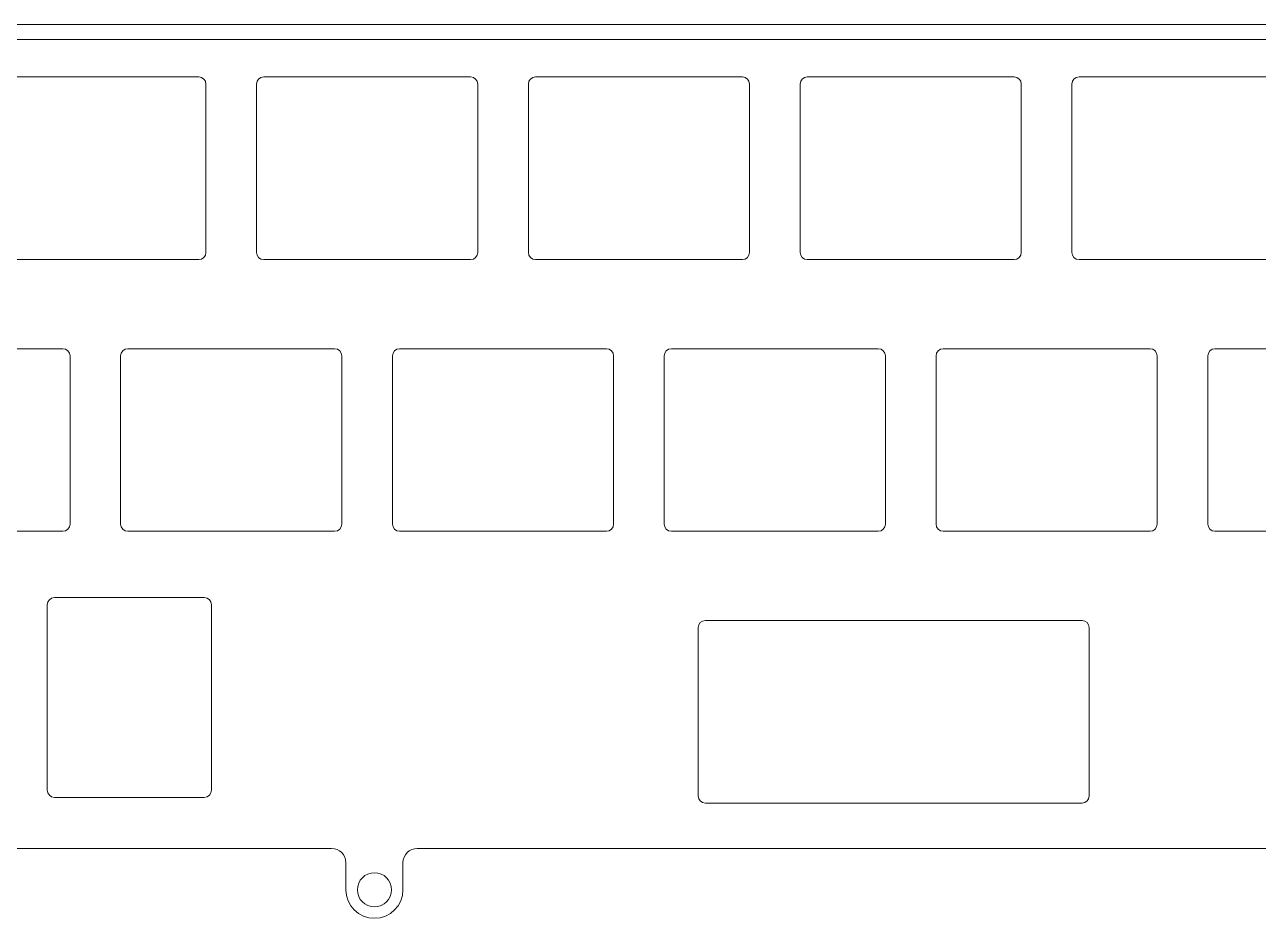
# Model space of a CAD drawing. Extents: x 132 to 481, y -549 to -243.
# Drawn here: x 208 to 294.5, y -548.9 to -486.2 of the extents above; entities that cross this region are included whole.
import ezdxf

# ---------------------------------------------------------------- set-up
doc = ezdxf.new("R2010")
doc.units = 0
doc.header["$MEASUREMENT"] = 0
doc.layers.add('Layer 1', color=7, linetype='Continuous')

# ---------------------------------------------------------------- blocks, each defined once
blk = doc.blocks.new('block 856')
at = {"layer": 'Layer 1', "color": 7, "lineweight": 9, "true_color": 0xffffff}
blk.add_lwpolyline([(155.567, -543.976), (229.567, -543.976)], dxfattribs=at)
blk = doc.blocks.new('block 857')
at = {"layer": 'Layer 1', "color": 7, "lineweight": 9, "true_color": 0xffffff}
blk.add_open_spline([(230.567, -544.976), (230.567, -544.424), (230.12, -543.976), (229.567, -543.976)], degree=3, dxfattribs=at)
blk = doc.blocks.new('block 858')
at = {"layer": 'Layer 1', "color": 7, "lineweight": 9, "true_color": 0xffffff}
blk.add_lwpolyline([(230.567, -544.976), (230.567, -546.876)], dxfattribs=at)
blk = doc.blocks.new('block 859')
at = {"layer": 'Layer 1', "color": 7, "lineweight": 9, "true_color": 0xffffff}
blk.add_open_spline([(230.567, -546.876), (230.567, -547.981), (231.463, -548.876), (232.567, -548.876), (233.672, -548.876), (234.567, -547.981), (234.567, -546.876)], degree=3, knots=[0, 0, 0, 0, 1, 1, 1, 2, 2, 2, 2], dxfattribs=at)
blk = doc.blocks.new('block 860')
at = {"layer": 'Layer 1', "color": 7, "lineweight": 9, "true_color": 0xffffff}
blk.add_lwpolyline([(234.567, -546.876), (234.567, -544.976)], dxfattribs=at)
blk = doc.blocks.new('block 861')
at = {"layer": 'Layer 1', "color": 7, "lineweight": 9, "true_color": 0xffffff}
blk.add_open_spline([(235.567, -543.976), (235.015, -543.976), (234.567, -544.424), (234.567, -544.976)], degree=3, dxfattribs=at)
blk = doc.blocks.new('block 862')
at = {"layer": 'Layer 1', "color": 7, "lineweight": 9, "true_color": 0xffffff}
blk.add_lwpolyline([(235.567, -543.976), (376.18, -543.976)], dxfattribs=at)
blk = doc.blocks.new('block 879')
at = {"layer": 'Layer 1', "color": 7, "lineweight": 9, "true_color": 0xffffff}
blk.add_lwpolyline([(380.923, -487.278), (131.967, -487.278)], dxfattribs=at)
blk = doc.blocks.new('block 882')
at = {"layer": 'Layer 1', "color": 7, "lineweight": 9, "true_color": 0xffffff}
blk.add_open_spline([(231.367, -546.876), (231.367, -546.214), (231.905, -545.676), (232.567, -545.676), (233.23, -545.676), (233.767, -546.214), (233.767, -546.876), (233.767, -547.539), (233.23, -548.076), (232.567, -548.076), (231.905, -548.076), (231.367, -547.539), (231.367, -546.876)], degree=3, knots=[0, 0, 0, 0, 1, 1, 1, 2, 2, 2, 3, 3, 3, 4, 4, 4, 4], dxfattribs=at)
blk = doc.blocks.new('block 916')
at = {"layer": 'Layer 1', "color": 7, "lineweight": 9, "true_color": 0xffffff}
blk.add_lwpolyline([(131.967, -486.228), (479.78, -486.228)], dxfattribs=at)
blk = doc.blocks.new('block 1359')
at = {"layer": 'Layer 1', "color": 7, "lineweight": 9, "true_color": 0xffffff}
blk.add_lwpolyline([(205.752, -489.895), (220.252, -489.895)], dxfattribs=at)
blk = doc.blocks.new('block 1360')
at = {"layer": 'Layer 1', "color": 7, "lineweight": 9, "true_color": 0xffffff}
blk.add_lwpolyline([(205.752, -502.695), (220.252, -502.695)], dxfattribs=at)
blk = doc.blocks.new('block 1362')
at = {"layer": 'Layer 1', "color": 7, "lineweight": 9, "true_color": 0xffffff}
blk.add_lwpolyline([(220.752, -490.395), (220.752, -502.195)], dxfattribs=at)
blk = doc.blocks.new('block 1364')
at = {"layer": 'Layer 1', "color": 7, "lineweight": 9, "true_color": 0xffffff}
blk.add_open_spline([(220.752, -490.395), (220.752, -490.119), (220.529, -489.895), (220.252, -489.895)], degree=3, dxfattribs=at)
blk = doc.blocks.new('block 1366')
at = {"layer": 'Layer 1', "color": 7, "lineweight": 9, "true_color": 0xffffff}
blk.add_open_spline([(220.252, -502.695), (220.529, -502.695), (220.752, -502.471), (220.752, -502.195)], degree=3, dxfattribs=at)
blk = doc.blocks.new('block 1367')
at = {"layer": 'Layer 1', "color": 7, "lineweight": 9, "true_color": 0xffffff}
blk.add_lwpolyline([(224.802, -489.895), (239.302, -489.895)], dxfattribs=at)
blk = doc.blocks.new('block 1368')
at = {"layer": 'Layer 1', "color": 7, "lineweight": 9, "true_color": 0xffffff}
blk.add_lwpolyline([(224.802, -502.695), (239.302, -502.695)], dxfattribs=at)
blk = doc.blocks.new('block 1369')
at = {"layer": 'Layer 1', "color": 7, "lineweight": 9, "true_color": 0xffffff}
blk.add_lwpolyline([(224.302, -490.395), (224.302, -502.195)], dxfattribs=at)
blk = doc.blocks.new('block 1370')
at = {"layer": 'Layer 1', "color": 7, "lineweight": 9, "true_color": 0xffffff}
blk.add_lwpolyline([(239.802, -490.395), (239.802, -502.195)], dxfattribs=at)
blk = doc.blocks.new('block 1371')
at = {"layer": 'Layer 1', "color": 7, "lineweight": 9, "true_color": 0xffffff}
blk.add_open_spline([(224.802, -489.895), (224.526, -489.895), (224.302, -490.119), (224.302, -490.395)], degree=3, dxfattribs=at)
blk = doc.blocks.new('block 1372')
at = {"layer": 'Layer 1', "color": 7, "lineweight": 9, "true_color": 0xffffff}
blk.add_open_spline([(239.802, -490.395), (239.802, -490.119), (239.579, -489.895), (239.302, -489.895)], degree=3, dxfattribs=at)
blk = doc.blocks.new('block 1373')
at = {"layer": 'Layer 1', "color": 7, "lineweight": 9, "true_color": 0xffffff}
blk.add_open_spline([(224.302, -502.195), (224.302, -502.471), (224.526, -502.695), (224.802, -502.695)], degree=3, dxfattribs=at)
blk = doc.blocks.new('block 1374')
at = {"layer": 'Layer 1', "color": 7, "lineweight": 9, "true_color": 0xffffff}
blk.add_open_spline([(239.302, -502.695), (239.579, -502.695), (239.802, -502.471), (239.802, -502.195)], degree=3, dxfattribs=at)
blk = doc.blocks.new('block 1375')
at = {"layer": 'Layer 1', "color": 7, "lineweight": 9, "true_color": 0xffffff}
blk.add_lwpolyline([(243.852, -489.895), (258.352, -489.895)], dxfattribs=at)
blk = doc.blocks.new('block 1376')
at = {"layer": 'Layer 1', "color": 7, "lineweight": 9, "true_color": 0xffffff}
blk.add_lwpolyline([(243.852, -502.695), (258.352, -502.695)], dxfattribs=at)
blk = doc.blocks.new('block 1377')
at = {"layer": 'Layer 1', "color": 7, "lineweight": 9, "true_color": 0xffffff}
blk.add_lwpolyline([(243.352, -490.395), (243.352, -502.195)], dxfattribs=at)
blk = doc.blocks.new('block 1378')
at = {"layer": 'Layer 1', "color": 7, "lineweight": 9, "true_color": 0xffffff}
blk.add_lwpolyline([(258.852, -490.395), (258.852, -502.195)], dxfattribs=at)
blk = doc.blocks.new('block 1379')
at = {"layer": 'Layer 1', "color": 7, "lineweight": 9, "true_color": 0xffffff}
blk.add_open_spline([(243.852, -489.895), (243.576, -489.895), (243.352, -490.119), (243.352, -490.395)], degree=3, dxfattribs=at)
blk = doc.blocks.new('block 1380')
at = {"layer": 'Layer 1', "color": 7, "lineweight": 9, "true_color": 0xffffff}
blk.add_open_spline([(258.852, -490.395), (258.852, -490.119), (258.629, -489.895), (258.352, -489.895)], degree=3, dxfattribs=at)
blk = doc.blocks.new('block 1381')
at = {"layer": 'Layer 1', "color": 7, "lineweight": 9, "true_color": 0xffffff}
blk.add_open_spline([(243.352, -502.195), (243.352, -502.471), (243.576, -502.695), (243.852, -502.695)], degree=3, dxfattribs=at)
blk = doc.blocks.new('block 1382')
at = {"layer": 'Layer 1', "color": 7, "lineweight": 9, "true_color": 0xffffff}
blk.add_open_spline([(258.352, -502.695), (258.629, -502.695), (258.852, -502.471), (258.852, -502.195)], degree=3, dxfattribs=at)
blk = doc.blocks.new('block 1383')
at = {"layer": 'Layer 1', "color": 7, "lineweight": 9, "true_color": 0xffffff}
blk.add_lwpolyline([(262.902, -489.895), (277.402, -489.895)], dxfattribs=at)
blk = doc.blocks.new('block 1384')
at = {"layer": 'Layer 1', "color": 7, "lineweight": 9, "true_color": 0xffffff}
blk.add_lwpolyline([(262.902, -502.695), (277.402, -502.695)], dxfattribs=at)
blk = doc.blocks.new('block 1385')
at = {"layer": 'Layer 1', "color": 7, "lineweight": 9, "true_color": 0xffffff}
blk.add_lwpolyline([(262.402, -490.395), (262.402, -502.195)], dxfattribs=at)
blk = doc.blocks.new('block 1386')
at = {"layer": 'Layer 1', "color": 7, "lineweight": 9, "true_color": 0xffffff}
blk.add_lwpolyline([(277.902, -490.395), (277.902, -502.195)], dxfattribs=at)
blk = doc.blocks.new('block 1387')
at = {"layer": 'Layer 1', "color": 7, "lineweight": 9, "true_color": 0xffffff}
blk.add_open_spline([(262.902, -489.895), (262.626, -489.895), (262.402, -490.119), (262.402, -490.395)], degree=3, dxfattribs=at)
blk = doc.blocks.new('block 1388')
at = {"layer": 'Layer 1', "color": 7, "lineweight": 9, "true_color": 0xffffff}
blk.add_open_spline([(277.902, -490.395), (277.902, -490.119), (277.679, -489.895), (277.402, -489.895)], degree=3, dxfattribs=at)
blk = doc.blocks.new('block 1389')
at = {"layer": 'Layer 1', "color": 7, "lineweight": 9, "true_color": 0xffffff}
blk.add_open_spline([(262.402, -502.195), (262.402, -502.471), (262.626, -502.695), (262.902, -502.695)], degree=3, dxfattribs=at)
blk = doc.blocks.new('block 1390')
at = {"layer": 'Layer 1', "color": 7, "lineweight": 9, "true_color": 0xffffff}
blk.add_open_spline([(277.402, -502.695), (277.679, -502.695), (277.902, -502.471), (277.902, -502.195)], degree=3, dxfattribs=at)
blk = doc.blocks.new('block 1391')
at = {"layer": 'Layer 1', "color": 7, "lineweight": 9, "true_color": 0xffffff}
blk.add_lwpolyline([(281.952, -489.895), (296.452, -489.895)], dxfattribs=at)
blk = doc.blocks.new('block 1392')
at = {"layer": 'Layer 1', "color": 7, "lineweight": 9, "true_color": 0xffffff}
blk.add_lwpolyline([(281.952, -502.695), (296.452, -502.695)], dxfattribs=at)
blk = doc.blocks.new('block 1393')
at = {"layer": 'Layer 1', "color": 7, "lineweight": 9, "true_color": 0xffffff}
blk.add_lwpolyline([(281.452, -490.395), (281.452, -502.195)], dxfattribs=at)
blk = doc.blocks.new('block 1395')
at = {"layer": 'Layer 1', "color": 7, "lineweight": 9, "true_color": 0xffffff}
blk.add_open_spline([(281.952, -489.895), (281.676, -489.895), (281.452, -490.119), (281.452, -490.395)], degree=3, dxfattribs=at)
blk = doc.blocks.new('block 1397')
at = {"layer": 'Layer 1', "color": 7, "lineweight": 9, "true_color": 0xffffff}
blk.add_open_spline([(281.452, -502.195), (281.452, -502.471), (281.676, -502.695), (281.952, -502.695)], degree=3, dxfattribs=at)
blk = doc.blocks.new('block 1481')
at = {"layer": 'Layer 1', "color": 7, "lineweight": 9, "true_color": 0xffffff}
blk.add_lwpolyline([(196.227, -508.945), (210.727, -508.945)], dxfattribs=at)
blk = doc.blocks.new('block 1482')
at = {"layer": 'Layer 1', "color": 7, "lineweight": 9, "true_color": 0xffffff}
blk.add_lwpolyline([(196.227, -521.745), (210.727, -521.745)], dxfattribs=at)
blk = doc.blocks.new('block 1484')
at = {"layer": 'Layer 1', "color": 7, "lineweight": 9, "true_color": 0xffffff}
blk.add_lwpolyline([(211.227, -509.445), (211.227, -521.245)], dxfattribs=at)
blk = doc.blocks.new('block 1486')
at = {"layer": 'Layer 1', "color": 7, "lineweight": 9, "true_color": 0xffffff}
blk.add_open_spline([(211.227, -509.445), (211.227, -509.169), (211.004, -508.945), (210.727, -508.945)], degree=3, dxfattribs=at)
blk = doc.blocks.new('block 1488')
at = {"layer": 'Layer 1', "color": 7, "lineweight": 9, "true_color": 0xffffff}
blk.add_open_spline([(210.727, -521.745), (211.004, -521.745), (211.227, -521.521), (211.227, -521.245)], degree=3, dxfattribs=at)
blk = doc.blocks.new('block 1489')
at = {"layer": 'Layer 1', "color": 7, "lineweight": 9, "true_color": 0xffffff}
blk.add_lwpolyline([(215.277, -508.945), (229.777, -508.945)], dxfattribs=at)
blk = doc.blocks.new('block 1490')
at = {"layer": 'Layer 1', "color": 7, "lineweight": 9, "true_color": 0xffffff}
blk.add_lwpolyline([(215.277, -521.745), (229.777, -521.745)], dxfattribs=at)
blk = doc.blocks.new('block 1491')
at = {"layer": 'Layer 1', "color": 7, "lineweight": 9, "true_color": 0xffffff}
blk.add_lwpolyline([(214.777, -509.445), (214.777, -521.245)], dxfattribs=at)
blk = doc.blocks.new('block 1492')
at = {"layer": 'Layer 1', "color": 7, "lineweight": 9, "true_color": 0xffffff}
blk.add_lwpolyline([(230.277, -509.445), (230.277, -521.245)], dxfattribs=at)
blk = doc.blocks.new('block 1493')
at = {"layer": 'Layer 1', "color": 7, "lineweight": 9, "true_color": 0xffffff}
blk.add_open_spline([(215.277, -508.945), (215.001, -508.945), (214.777, -509.169), (214.777, -509.445)], degree=3, dxfattribs=at)
blk = doc.blocks.new('block 1494')
at = {"layer": 'Layer 1', "color": 7, "lineweight": 9, "true_color": 0xffffff}
blk.add_open_spline([(230.277, -509.445), (230.277, -509.169), (230.054, -508.945), (229.777, -508.945)], degree=3, dxfattribs=at)
blk = doc.blocks.new('block 1495')
at = {"layer": 'Layer 1', "color": 7, "lineweight": 9, "true_color": 0xffffff}
blk.add_open_spline([(214.777, -521.245), (214.777, -521.521), (215.001, -521.745), (215.277, -521.745)], degree=3, dxfattribs=at)
blk = doc.blocks.new('block 1496')
at = {"layer": 'Layer 1', "color": 7, "lineweight": 9, "true_color": 0xffffff}
blk.add_open_spline([(229.777, -521.745), (230.054, -521.745), (230.277, -521.521), (230.277, -521.245)], degree=3, dxfattribs=at)
blk = doc.blocks.new('block 1497')
at = {"layer": 'Layer 1', "color": 7, "lineweight": 9, "true_color": 0xffffff}
blk.add_lwpolyline([(234.327, -508.945), (248.827, -508.945)], dxfattribs=at)
blk = doc.blocks.new('block 1498')
at = {"layer": 'Layer 1', "color": 7, "lineweight": 9, "true_color": 0xffffff}
blk.add_lwpolyline([(234.327, -521.745), (248.827, -521.745)], dxfattribs=at)
blk = doc.blocks.new('block 1499')
at = {"layer": 'Layer 1', "color": 7, "lineweight": 9, "true_color": 0xffffff}
blk.add_lwpolyline([(233.827, -509.445), (233.827, -521.245)], dxfattribs=at)
blk = doc.blocks.new('block 1500')
at = {"layer": 'Layer 1', "color": 7, "lineweight": 9, "true_color": 0xffffff}
blk.add_lwpolyline([(249.327, -509.445), (249.327, -521.245)], dxfattribs=at)
blk = doc.blocks.new('block 1501')
at = {"layer": 'Layer 1', "color": 7, "lineweight": 9, "true_color": 0xffffff}
blk.add_open_spline([(234.327, -508.945), (234.051, -508.945), (233.827, -509.169), (233.827, -509.445)], degree=3, dxfattribs=at)
blk = doc.blocks.new('block 1502')
at = {"layer": 'Layer 1', "color": 7, "lineweight": 9, "true_color": 0xffffff}
blk.add_open_spline([(249.327, -509.445), (249.327, -509.169), (249.104, -508.945), (248.827, -508.945)], degree=3, dxfattribs=at)
blk = doc.blocks.new('block 1503')
at = {"layer": 'Layer 1', "color": 7, "lineweight": 9, "true_color": 0xffffff}
blk.add_open_spline([(233.827, -521.245), (233.827, -521.521), (234.051, -521.745), (234.327, -521.745)], degree=3, dxfattribs=at)
blk = doc.blocks.new('block 1504')
at = {"layer": 'Layer 1', "color": 7, "lineweight": 9, "true_color": 0xffffff}
blk.add_open_spline([(248.827, -521.745), (249.104, -521.745), (249.327, -521.521), (249.327, -521.245)], degree=3, dxfattribs=at)
blk = doc.blocks.new('block 1505')
at = {"layer": 'Layer 1', "color": 7, "lineweight": 9, "true_color": 0xffffff}
blk.add_lwpolyline([(253.377, -508.945), (267.877, -508.945)], dxfattribs=at)
blk = doc.blocks.new('block 1506')
at = {"layer": 'Layer 1', "color": 7, "lineweight": 9, "true_color": 0xffffff}
blk.add_lwpolyline([(253.377, -521.745), (267.877, -521.745)], dxfattribs=at)
blk = doc.blocks.new('block 1507')
at = {"layer": 'Layer 1', "color": 7, "lineweight": 9, "true_color": 0xffffff}
blk.add_lwpolyline([(252.877, -509.445), (252.877, -521.245)], dxfattribs=at)
blk = doc.blocks.new('block 1508')
at = {"layer": 'Layer 1', "color": 7, "lineweight": 9, "true_color": 0xffffff}
blk.add_lwpolyline([(268.377, -509.445), (268.377, -521.245)], dxfattribs=at)
blk = doc.blocks.new('block 1509')
at = {"layer": 'Layer 1', "color": 7, "lineweight": 9, "true_color": 0xffffff}
blk.add_open_spline([(253.377, -508.945), (253.101, -508.945), (252.877, -509.169), (252.877, -509.445)], degree=3, dxfattribs=at)
blk = doc.blocks.new('block 1510')
at = {"layer": 'Layer 1', "color": 7, "lineweight": 9, "true_color": 0xffffff}
blk.add_open_spline([(268.377, -509.445), (268.377, -509.169), (268.154, -508.945), (267.877, -508.945)], degree=3, dxfattribs=at)
blk = doc.blocks.new('block 1511')
at = {"layer": 'Layer 1', "color": 7, "lineweight": 9, "true_color": 0xffffff}
blk.add_open_spline([(252.877, -521.245), (252.877, -521.521), (253.101, -521.745), (253.377, -521.745)], degree=3, dxfattribs=at)
blk = doc.blocks.new('block 1512')
at = {"layer": 'Layer 1', "color": 7, "lineweight": 9, "true_color": 0xffffff}
blk.add_open_spline([(267.877, -521.745), (268.154, -521.745), (268.377, -521.521), (268.377, -521.245)], degree=3, dxfattribs=at)
blk = doc.blocks.new('block 1513')
at = {"layer": 'Layer 1', "color": 7, "lineweight": 9, "true_color": 0xffffff}
blk.add_lwpolyline([(272.427, -508.945), (286.927, -508.945)], dxfattribs=at)
blk = doc.blocks.new('block 1514')
at = {"layer": 'Layer 1', "color": 7, "lineweight": 9, "true_color": 0xffffff}
blk.add_lwpolyline([(272.427, -521.745), (286.927, -521.745)], dxfattribs=at)
blk = doc.blocks.new('block 1515')
at = {"layer": 'Layer 1', "color": 7, "lineweight": 9, "true_color": 0xffffff}
blk.add_lwpolyline([(271.927, -509.445), (271.927, -521.245)], dxfattribs=at)
blk = doc.blocks.new('block 1516')
at = {"layer": 'Layer 1', "color": 7, "lineweight": 9, "true_color": 0xffffff}
blk.add_lwpolyline([(287.427, -509.445), (287.427, -521.245)], dxfattribs=at)
blk = doc.blocks.new('block 1517')
at = {"layer": 'Layer 1', "color": 7, "lineweight": 9, "true_color": 0xffffff}
blk.add_open_spline([(272.427, -508.945), (272.151, -508.945), (271.927, -509.169), (271.927, -509.445)], degree=3, dxfattribs=at)
blk = doc.blocks.new('block 1518')
at = {"layer": 'Layer 1', "color": 7, "lineweight": 9, "true_color": 0xffffff}
blk.add_open_spline([(287.427, -509.445), (287.427, -509.169), (287.204, -508.945), (286.927, -508.945)], degree=3, dxfattribs=at)
blk = doc.blocks.new('block 1519')
at = {"layer": 'Layer 1', "color": 7, "lineweight": 9, "true_color": 0xffffff}
blk.add_open_spline([(271.927, -521.245), (271.927, -521.521), (272.151, -521.745), (272.427, -521.745)], degree=3, dxfattribs=at)
blk = doc.blocks.new('block 1520')
at = {"layer": 'Layer 1', "color": 7, "lineweight": 9, "true_color": 0xffffff}
blk.add_open_spline([(286.927, -521.745), (287.204, -521.745), (287.427, -521.521), (287.427, -521.245)], degree=3, dxfattribs=at)
blk = doc.blocks.new('block 1521')
at = {"layer": 'Layer 1', "color": 7, "lineweight": 9, "true_color": 0xffffff}
blk.add_lwpolyline([(291.477, -508.945), (305.977, -508.945)], dxfattribs=at)
blk = doc.blocks.new('block 1522')
at = {"layer": 'Layer 1', "color": 7, "lineweight": 9, "true_color": 0xffffff}
blk.add_lwpolyline([(291.477, -521.745), (305.977, -521.745)], dxfattribs=at)
blk = doc.blocks.new('block 1523')
at = {"layer": 'Layer 1', "color": 7, "lineweight": 9, "true_color": 0xffffff}
blk.add_lwpolyline([(290.977, -509.445), (290.977, -521.245)], dxfattribs=at)
blk = doc.blocks.new('block 1525')
at = {"layer": 'Layer 1', "color": 7, "lineweight": 9, "true_color": 0xffffff}
blk.add_open_spline([(291.477, -508.945), (291.201, -508.945), (290.977, -509.169), (290.977, -509.445)], degree=3, dxfattribs=at)
blk = doc.blocks.new('block 1527')
at = {"layer": 'Layer 1', "color": 7, "lineweight": 9, "true_color": 0xffffff}
blk.add_open_spline([(290.977, -521.245), (290.977, -521.521), (291.201, -521.745), (291.477, -521.745)], degree=3, dxfattribs=at)
blk = doc.blocks.new('block 1603')
at = {"layer": 'Layer 1', "color": 7, "lineweight": 9, "true_color": 0xffffff}
blk.add_lwpolyline([(255.259, -528.495), (255.259, -540.295)], dxfattribs=at)
blk = doc.blocks.new('block 1604')
at = {"layer": 'Layer 1', "color": 7, "lineweight": 9, "true_color": 0xffffff}
blk.add_open_spline([(255.759, -527.995), (255.483, -527.995), (255.259, -528.219), (255.259, -528.495)], degree=3, dxfattribs=at)
blk = doc.blocks.new('block 1605')
at = {"layer": 'Layer 1', "color": 7, "lineweight": 9, "true_color": 0xffffff}
blk.add_open_spline([(255.259, -540.295), (255.259, -540.571), (255.483, -540.795), (255.759, -540.795)], degree=3, dxfattribs=at)
blk = doc.blocks.new('block 1614')
at = {"layer": 'Layer 1', "color": 7, "lineweight": 9, "true_color": 0xffffff}
blk.add_lwpolyline([(209.634, -526.895), (209.634, -539.895)], dxfattribs=at)
blk = doc.blocks.new('block 1615')
at = {"layer": 'Layer 1', "color": 7, "lineweight": 9, "true_color": 0xffffff}
blk.add_open_spline([(210.134, -526.395), (209.858, -526.395), (209.634, -526.619), (209.634, -526.895)], degree=3, dxfattribs=at)
blk = doc.blocks.new('block 1616')
at = {"layer": 'Layer 1', "color": 7, "lineweight": 9, "true_color": 0xffffff}
blk.add_open_spline([(209.634, -539.895), (209.634, -540.171), (209.858, -540.395), (210.134, -540.395)], degree=3, dxfattribs=at)
blk = doc.blocks.new('block 1617')
at = {"layer": 'Layer 1', "color": 7, "lineweight": 9, "true_color": 0xffffff}
blk.add_lwpolyline([(282.665, -528.495), (282.665, -540.295)], dxfattribs=at)
blk = doc.blocks.new('block 1618')
at = {"layer": 'Layer 1', "color": 7, "lineweight": 9, "true_color": 0xffffff}
blk.add_open_spline([(282.665, -528.495), (282.665, -528.219), (282.441, -527.995), (282.165, -527.995)], degree=3, dxfattribs=at)
blk = doc.blocks.new('block 1619')
at = {"layer": 'Layer 1', "color": 7, "lineweight": 9, "true_color": 0xffffff}
blk.add_open_spline([(282.165, -540.795), (282.441, -540.795), (282.665, -540.571), (282.665, -540.295)], degree=3, dxfattribs=at)
blk = doc.blocks.new('block 1625')
at = {"layer": 'Layer 1', "color": 7, "lineweight": 9, "true_color": 0xffffff}
blk.add_lwpolyline([(221.14, -526.895), (221.14, -539.895)], dxfattribs=at)
blk = doc.blocks.new('block 1626')
at = {"layer": 'Layer 1', "color": 7, "lineweight": 9, "true_color": 0xffffff}
blk.add_open_spline([(221.14, -526.895), (221.14, -526.619), (220.916, -526.395), (220.64, -526.395)], degree=3, dxfattribs=at)
blk = doc.blocks.new('block 1627')
at = {"layer": 'Layer 1', "color": 7, "lineweight": 9, "true_color": 0xffffff}
blk.add_open_spline([(220.64, -540.395), (220.916, -540.395), (221.14, -540.171), (221.14, -539.895)], degree=3, dxfattribs=at)

msp = doc.modelspace()

# ---------------------------------------------------------------- linework, layer by layer
at = {"layer": 'Layer 1', "color": 7, "lineweight": 9, "true_color": 0xffffff}
for points in [[(210.134, -526.395), (220.64, -526.395)], [(255.759, -527.995), (282.165, -527.995)], [(220.64, -540.395), (210.134, -540.395)], [(282.165, -540.795), (255.759, -540.795)]]:
    msp.add_lwpolyline(points, dxfattribs=at)

# ---------------------------------------------------------------- block references
at = {"layer": 'Layer 1'}
for name in ['block 916', 'block 879', 'block 1359', 'block 1364', 'block 1371', 'block 1367', 'block 1372', 'block 1379', 'block 1375', 'block 1380', 'block 1387', 'block 1383', 'block 1388', 'block 1395', 'block 1391', 'block 1362', 'block 1369', 'block 1370', 'block 1377', 'block 1378', 'block 1385', 'block 1386', 'block 1393', 'block 1366', 'block 1373', 'block 1374', 'block 1381', 'block 1382', 'block 1389', 'block 1390', 'block 1397', 'block 1360', 'block 1368', 'block 1376', 'block 1384', 'block 1392', 'block 1481', 'block 1486', 'block 1493', 'block 1489', 'block 1494', 'block 1501', 'block 1497', 'block 1502', 'block 1509', 'block 1505', 'block 1510', 'block 1517', 'block 1513', 'block 1518', 'block 1525', 'block 1521', 'block 1484', 'block 1491', 'block 1492', 'block 1499', 'block 1500', 'block 1507', 'block 1508', 'block 1515', 'block 1516', 'block 1523', 'block 1488', 'block 1495', 'block 1496', 'block 1503', 'block 1504', 'block 1511', 'block 1512', 'block 1519', 'block 1520', 'block 1527', 'block 1482', 'block 1490', 'block 1498', 'block 1506', 'block 1514', 'block 1522', 'block 1615', 'block 1626', 'block 1614', 'block 1625', 'block 1604', 'block 1618', 'block 1603', 'block 1617', 'block 1616', 'block 1627', 'block 1605', 'block 1619', 'block 856', 'block 857', 'block 861', 'block 862', 'block 858', 'block 860', 'block 882', 'block 859']:
    msp.add_blockref(name, (0, 0), dxfattribs=at)

doc.saveas('drawing.dxf')
